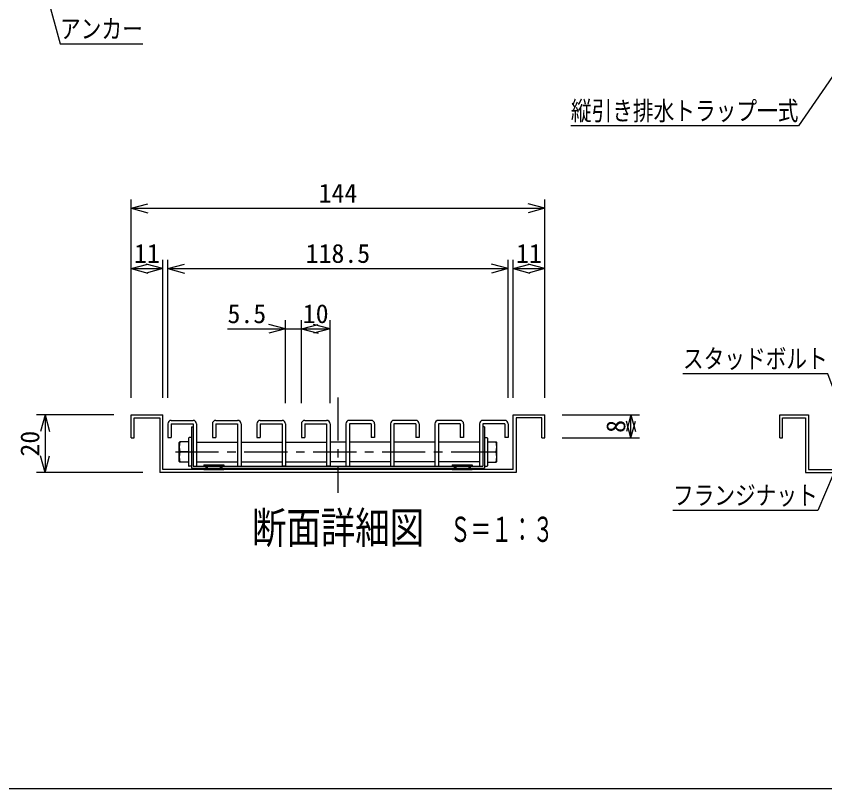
# Model space of a CAD drawing. Units: millimetres, scale not verified, with parts at other scales. Extents: x -1092 to 1092, y -744 to 696.
# Drawn here: x -534 to 217, y -744 to -26 of the extents above; entities that cross this region are included whole.
import ezdxf
from ezdxf.enums import TextEntityAlignment as Align

# ---------------------------------------------------------------- set-up
doc = ezdxf.new("R2010")
doc.units = ezdxf.units.MM
doc.header["$LTSCALE"] = 8
doc.linetypes.add('CHAIN1', pattern=[8, 5, -1, 1, -1])
for name, color, linetype in [('0-5_寸法線', 7, 'Continuous'), ('0-7_枠細線', 5, 'Continuous'), ('0-8_枠中線', 5, 'Continuous'), ('1-2_極細2', 2, 'Continuous'), ('1-3_細線2', 4, 'Continuous'), ('1-5_寸法2', 7, 'Continuous')]:
    doc.layers.add(name, color=color, linetype=linetype)
doc.styles.add('ＭＳ ゴシック', font='')
doc.styles.get('ＭＳ ゴシック').set_extended_font_data('MS Gothic')

msp = doc.modelspace()

# ---------------------------------------------------------------- linework, layer by layer
at = {"layer": '0-5_寸法線'}
for points in [[(-504.996, -8.478), (-493.348, -51.951), (-416.548, -51.951)], [(245.701, -50.362), (192.159, -128.142), (-19.041, -128.142)]]:
    msp.add_lwpolyline(points, dxfattribs=at)
at = {"layer": '0-8_枠中線'}
msp.add_lwpolyline([(-1092, -744), (-1092, 696), (1092, 696), (1092, -744)], close=True, dxfattribs=at)
at = {"layer": '1-2_極細2', "linetype": 'CHAIN1'}
for p, q in [((-235.249, -380.305), (-235.249, -468.938)), ((-386.217, -431.015), (-83.419, -431.015))]:
    msp.add_line(p, q, dxfattribs=at)
at = {"layer": '1-2_極細2'}
for p, q in [((-72.582, -396.615), (-43.249, -396.615)), ((-72.582, -447.281), (-72.582, -396.615)), ((-43.249, -417.948), (-43.249, -396.615)), ((174.874, -396.615), (201.541, -396.615)), ((174.874, -417.948), (174.874, -396.615)), ((201.541, -396.615), (201.541, -447.281)), ((-424.582, -399.281), (-400.582, -399.281)), ((-424.582, -417.948), (-424.582, -399.281)), ((-400.582, -399.281), (-400.582, -449.948)), ((-45.916, -399.281), (-69.916, -399.281)), ((-69.916, -399.281), (-69.916, -449.948)), ((-45.916, -417.948), (-45.916, -399.281)), ((177.541, -399.281), (198.874, -399.281)), ((-371.382, -407.815), (-369.782, -407.815)), ((-371.382, -407.815), (-371.382, -445.948)), ((-99.116, -407.815), (-100.716, -407.815)), ((-99.116, -407.815), (-99.116, -445.948)), ((-427.249, -417.948), (-424.582, -417.948)), ((-45.916, -417.948), (-43.249, -417.948)), ((-374.04, -431.015), (-382.052, -431.015)), ((-96.458, -431.015), (-88.445, -431.015)), ((-69.916, -449.948), (-400.582, -449.948)), ((-371.382, -445.948), (-99.116, -445.948)), ((-369.782, -444.348), (-100.716, -444.348)), ((-359.916, -443.015), (-359.916, -444.348)), ((-359.916, -443.015), (-341.249, -443.015)), ((-359.916, -443.2), (-341.249, -443.2)), ((-359.916, -444), (-341.249, -444)), ((-359.916, -445.948), (-359.916, -447.281)), ((-359.916, -446.4), (-341.249, -446.4)), ((-359.916, -447.2), (-341.249, -447.2)), ((-359.916, -447.281), (-341.249, -447.281)), ((-357.916, -444.348), (-357.916, -445.948)), ((-357.916, -444.8), (-356.582, -444.8)), ((-357.916, -445.6), (-356.582, -445.6)), ((-356.582, -444.348), (-356.582, -445.948)), ((-344.582, -444.348), (-344.582, -445.948)), ((-344.582, -444.8), (-343.249, -444.8)), ((-344.582, -445.6), (-343.249, -445.6)), ((-343.249, -444.348), (-343.249, -445.948)), ((-341.249, -443.015), (-341.249, -444.348)), ((-341.249, -445.948), (-341.249, -447.281)), ((-129.249, -443.015), (-129.249, -444.348)), ((-129.249, -443.015), (-110.582, -443.015)), ((-129.249, -443.2), (-110.582, -443.2)), ((-129.249, -444), (-110.582, -444)), ((-129.249, -445.948), (-129.249, -447.281)), ((-129.249, -446.4), (-110.582, -446.4)), ((-129.249, -447.2), (-110.582, -447.2)), ((-129.249, -447.281), (-110.582, -447.281)), ((-127.249, -444.348), (-127.249, -445.948)), ((-127.249, -444.8), (-125.916, -444.8)), ((-127.249, -445.6), (-125.916, -445.6)), ((-125.916, -444.348), (-125.916, -445.948)), ((-113.916, -444.348), (-113.916, -445.948)), ((-113.916, -444.8), (-112.582, -444.8)), ((-113.916, -445.6), (-112.582, -445.6)), ((-112.582, -444.348), (-112.582, -445.948)), ((-110.582, -443.015), (-110.582, -444.348)), ((-110.582, -445.948), (-110.582, -447.281)), ((201.541, -447.281), (387.107, -447.281))]:
    msp.add_line(p, q, dxfattribs=at)
for points in [[(-427.249, -417.948), (-427.249, -396.615), (-397.916, -396.615)], [(-72.582, -447.281), (-397.916, -447.281), (-397.916, -396.615)], [(174.874, -417.948), (177.541, -417.948), (177.541, -399.281)], [(198.874, -399.281), (198.874, -449.948), (387.107, -449.948)]]:
    msp.add_lwpolyline(points, dxfattribs=at)
for centre, start, end in [((-361.898, -426.348), 166.96433, 193.03802), ((-108.6, -426.348), 346.96198, 13.03567), ((-361.898, -435.682), 166.96198, 193.03567), ((-108.6, -435.682), 346.96433, 13.03802)]:
    msp.add_arc(centre, 20.688, start, end, dxfattribs=at)
at = {"layer": '1-3_細線2'}
for p, q in [((-393.249, -404.881), (-393.249, -417.681)), ((-390.049, -401.681), (-369.782, -401.681)), ((-390.049, -404.881), (-369.782, -404.881)), ((-390.049, -404.881), (-390.049, -417.681)), ((-369.782, -404.881), (-369.782, -444.348)), ((-366.582, -404.881), (-366.582, -444.348)), ((-351.916, -404.881), (-351.916, -417.681)), ((-348.716, -401.681), (-328.449, -401.681)), ((-348.716, -404.881), (-348.716, -417.681)), ((-325.249, -404.881), (-325.249, -444.348)), ((-310.582, -404.881), (-310.582, -417.681)), ((-307.382, -401.681), (-287.116, -401.681)), ((-307.382, -404.881), (-307.382, -417.681)), ((-283.916, -404.881), (-283.916, -444.348)), ((-269.249, -404.881), (-269.249, -417.681)), ((-266.049, -401.681), (-245.782, -401.681)), ((-266.049, -404.881), (-266.049, -417.681)), ((-242.582, -404.881), (-242.582, -444.348)), ((-227.916, -404.881), (-227.916, -444.348)), ((-204.449, -401.681), (-224.716, -401.681)), ((-204.449, -404.881), (-204.449, -417.681)), ((-201.249, -404.881), (-201.249, -417.681)), ((-186.582, -404.881), (-186.582, -444.348)), ((-163.116, -401.681), (-183.382, -401.681)), ((-163.116, -404.881), (-163.116, -417.681)), ((-159.916, -404.881), (-159.916, -417.681)), ((-145.249, -404.881), (-145.249, -444.348)), ((-121.782, -401.681), (-142.049, -401.681)), ((-121.782, -404.881), (-142.049, -404.881)), ((-142.049, -404.881), (-142.049, -444.348)), ((-121.782, -404.881), (-121.782, -417.681)), ((-118.582, -404.881), (-118.582, -417.681)), ((-103.916, -404.881), (-103.916, -444.348)), ((-80.449, -401.681), (-100.716, -401.681)), ((-100.716, -404.881), (-100.716, -444.348)), ((-80.449, -404.881), (-100.716, -404.881)), ((-80.449, -404.881), (-80.449, -417.681)), ((-77.249, -404.881), (-77.249, -417.681)), ((-393.249, -417.681), (-390.049, -417.681)), ((-374.04, -418.215), (-374.04, -432.348)), ((-371.382, -417.681), (-373.507, -417.681)), ((-351.916, -417.681), (-348.716, -417.681)), ((-310.582, -417.681), (-307.382, -417.681)), ((-269.249, -417.681), (-266.049, -417.681)), ((-201.249, -417.681), (-204.449, -417.681)), ((-159.916, -417.681), (-163.116, -417.681)), ((-118.582, -417.681), (-121.782, -417.681)), ((-99.116, -417.681), (-96.991, -417.681)), ((-96.458, -418.215), (-96.458, -443.815)), ((-77.249, -417.681), (-80.449, -417.681)), ((-382.586, -439.815), (-382.586, -422.215)), ((-374.04, -421.681), (-382.052, -421.681)), ((-366.582, -421.815), (-328.449, -421.815)), ((-325.249, -421.815), (-287.116, -421.815)), ((-283.916, -421.815), (-245.782, -421.815)), ((-227.916, -421.815), (-242.582, -421.815)), ((-186.582, -421.815), (-224.716, -421.815)), ((-145.249, -421.815), (-183.382, -421.815)), ((-103.916, -421.815), (-142.049, -421.815)), ((-100.716, -424.121), (-100.716, -434.708)), ((-96.458, -421.681), (-88.445, -421.681)), ((-87.912, -439.815), (-87.912, -422.215)), ((-374.04, -432.348), (-374.04, -443.815)), ((-374.04, -440.348), (-382.052, -440.348)), ((-366.582, -440.215), (-328.449, -440.215)), ((-325.249, -440.215), (-287.116, -440.215)), ((-283.916, -440.215), (-245.782, -440.215)), ((-227.916, -440.215), (-242.582, -440.215)), ((-186.582, -440.215), (-224.716, -440.215)), ((-145.249, -440.215), (-183.382, -440.215)), ((-103.916, -440.215), (-142.049, -440.215)), ((-96.458, -440.348), (-88.445, -440.348)), ((-371.382, -444.348), (-373.507, -444.348)), ((-369.782, -444.348), (-366.582, -444.348)), ((-328.449, -444.348), (-325.249, -444.348)), ((-283.916, -444.348), (-287.116, -444.348)), ((-242.582, -444.348), (-245.782, -444.348)), ((-227.916, -444.348), (-224.716, -444.348)), ((-186.582, -444.348), (-183.382, -444.348)), ((-145.249, -444.348), (-142.049, -444.348)), ((-103.916, -444.348), (-100.716, -444.348)), ((-99.116, -444.348), (-96.991, -444.348))]:
    msp.add_line(p, q, dxfattribs=at)
for points in [[(-348.716, -404.881), (-328.449, -404.881), (-328.449, -444.348)], [(-307.382, -404.881), (-287.116, -404.881), (-287.116, -444.348)], [(-266.049, -404.881), (-245.782, -404.881), (-245.782, -444.348)], [(-204.449, -404.881), (-224.716, -404.881), (-224.716, -444.348)], [(-163.116, -404.881), (-183.382, -404.881), (-183.382, -444.348)]]:
    msp.add_lwpolyline(points, dxfattribs=at)
for centre, radius, start, end in [((-390.049, -404.881), 3.2, 90, 180), ((-369.782, -404.881), 3.2, 0, 90), ((-348.716, -404.881), 3.2, 90, 180), ((-328.449, -404.881), 3.2, 0, 90), ((-307.382, -404.881), 3.2, 90, 180), ((-287.116, -404.881), 3.2, 0, 90), ((-266.049, -404.881), 3.2, 90, 180), ((-245.782, -404.881), 3.2, 0, 90), ((-224.716, -404.881), 3.2, 90, 180), ((-204.449, -404.881), 3.2, 0, 90), ((-183.382, -404.881), 3.2, 90, 180), ((-163.116, -404.881), 3.2, 0, 90), ((-142.049, -404.881), 3.2, 90, 180), ((-121.782, -404.881), 3.2, 0, 90), ((-100.716, -404.881), 3.2, 90, 180), ((-80.449, -404.881), 3.2, 0, 90), ((-373.507, -418.215), 0.533, 90, 180), ((-96.991, -418.215), 0.533, 0, 90), ((-382.052, -422.215), 0.533, 90, 180), ((-88.445, -422.215), 0.533, 0, 90), ((-382.052, -439.815), 0.533, 180, 270), ((-88.445, -439.815), 0.533, 270, 360), ((-373.507, -443.815), 0.533, 180, 270), ((-96.991, -443.815), 0.533, 270, 360)]:
    msp.add_arc(centre, radius, start, end, dxfattribs=at)
at = {"layer": '1-5_寸法2'}
for p, q in [((-427.249, -380.615), (-427.249, -196.615)), ((-427.249, -204.615), (-411.794, -200.474)), ((-43.249, -204.615), (-58.704, -200.474)), ((-43.249, -380.615), (-43.249, -196.615)), ((-427.249, -204.615), (-411.794, -208.756)), ((-427.249, -204.615), (-43.249, -204.615)), ((-43.249, -204.615), (-58.704, -208.756)), ((-427.249, -380.615), (-427.249, -252.615)), ((-397.916, -380.615), (-397.916, -252.615)), ((-393.249, -380.615), (-393.249, -252.615)), ((-77.249, -380.615), (-77.249, -252.615)), ((-72.582, -380.615), (-72.582, -252.615)), ((-43.249, -380.615), (-43.249, -252.615)), ((-427.249, -260.615), (-411.794, -256.474)), ((-427.249, -260.615), (-411.794, -264.756)), ((-427.249, -260.615), (-397.916, -260.615)), ((-397.916, -260.615), (-413.37, -256.474)), ((-397.916, -260.615), (-413.37, -264.756)), ((-393.249, -260.615), (-377.794, -256.474)), ((-393.249, -260.615), (-377.794, -264.756)), ((-393.249, -260.615), (-77.249, -260.615)), ((-77.249, -260.615), (-92.704, -256.474)), ((-77.249, -260.615), (-92.704, -264.756)), ((-72.582, -260.615), (-57.127, -256.474)), ((-72.582, -260.615), (-57.127, -264.756)), ((-72.582, -260.615), (-43.249, -260.615)), ((-43.249, -260.615), (-58.704, -256.474)), ((-43.249, -260.615), (-58.704, -264.756)), ((-283.916, -316.615), (-299.37, -312.474)), ((-283.916, -385.681), (-283.916, -308.615)), ((-269.249, -385.681), (-269.249, -308.615)), ((-269.249, -316.615), (-253.794, -312.474)), ((-242.582, -316.615), (-258.037, -312.474)), ((-242.582, -385.681), (-242.582, -308.615)), ((-337.833, -316.615), (-269.249, -316.615)), ((-283.916, -316.615), (-299.37, -320.756)), ((-269.249, -316.615), (-253.794, -320.756)), ((-269.249, -316.615), (-242.582, -316.615)), ((-242.582, -316.615), (-258.037, -320.756)), ((-443.249, -396.615), (-515.249, -396.615)), ((-507.249, -396.615), (-511.39, -412.07)), ((-507.249, -396.615), (-503.108, -412.07)), ((-507.249, -396.615), (-507.249, -449.948)), ((-27.249, -396.615), (44.751, -396.615)), ((36.751, -396.615), (32.61, -412.07)), ((36.751, -396.615), (40.892, -412.07)), ((36.751, -417.948), (36.751, -396.615)), ((36.751, -417.948), (32.61, -402.493)), ((36.751, -417.948), (40.892, -402.493)), ((-27.249, -417.948), (44.751, -417.948)), ((-507.249, -449.948), (-511.39, -434.493)), ((-507.249, -449.948), (-503.108, -434.493)), ((-416.582, -449.948), (-515.249, -449.948))]:
    msp.add_line(p, q, dxfattribs=at)
for points in [[(243.341, -422.215), (219.389, -358.428), (84.989, -358.428)], [(231.485, -435.293), (210.164, -485.349), (75.764, -485.349)]]:
    msp.add_lwpolyline(points, dxfattribs=at)

# ---------------------------------------------------------------- texts
at = {"layer": '0-5_寸法線', "style": 'ＭＳ ゴシック', "width": 0.8}
for s, p in [('アンカー', (-493.348, -51.951)), ('縦引き排水トラップ一式', (-19.041, -128.142))]:
    msp.add_text(s, height=17.6, dxfattribs=at).set_placement(p, align=Align.BOTTOM_LEFT)
at = {"layer": '0-7_枠細線', "style": 'ＭＳ ゴシック'}
for s, height, width, p in [('断面詳細図', 29.33, 0.8, (-315.249, -524.818)), ('Ｓ＝１：３', 23.46, 0.6, (-131.33, -521.662))]:
    msp.add_text(s, height=height, dxfattribs=dict(at, width=width)).set_placement(p, align=Align.BOTTOM_LEFT)
at = {"layer": '1-5_寸法2', "style": 'ＭＳ ゴシック'}
for s, p in [('144', (-253.249, -204.615)), ('11', (-424.582, -260.615)), ('118.5', (-265.249, -260.615)), ('11', (-69.916, -260.615)), ('5.5', (-337.833, -316.615)), ('10', (-267.916, -316.615))]:
    msp.add_text(s, height=17.6, dxfattribs=at).set_placement(p, align=Align.BOTTOM_LEFT)
at = {"layer": '1-5_寸法2', "style": 'ＭＳ ゴシック', "width": 0.8}
for s, p in [('スタッドボルト', (84.989, -358.428)), ('フランジナット', (75.764, -485.349))]:
    msp.add_text(s, height=17.6, dxfattribs=at).set_placement(p, align=Align.BOTTOM_LEFT)
at = {"layer": '1-5_寸法2', "style": 'ＭＳ ゴシック'}
for s, p in [('8', (36.751, -413.281)), ('20', (-507.249, -435.281))]:
    msp.add_text(s, height=17.6, rotation=90, dxfattribs=at).set_placement(p, align=Align.BOTTOM_LEFT)

doc.saveas('drawing.dxf')
